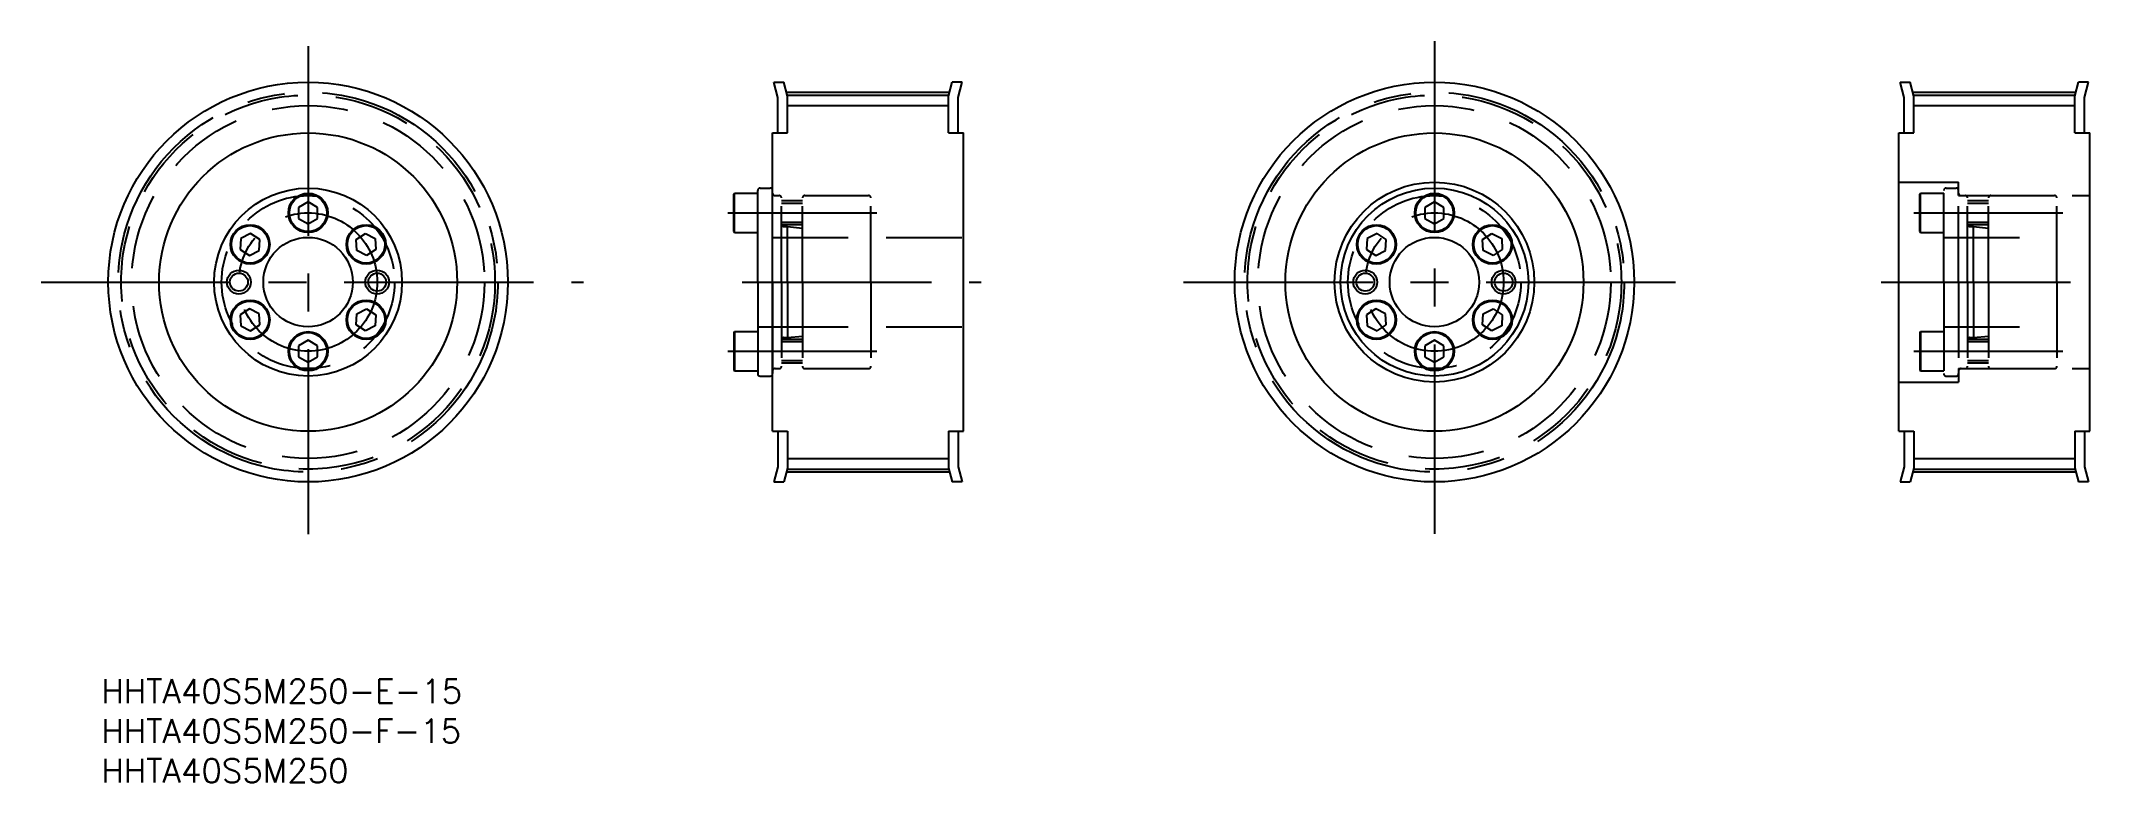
# Model space of a CAD drawing. Extents: x 5 to 352, y 18 to 142.
import ezdxf

# ---------------------------------------------------------------- set-up
doc = ezdxf.new("R2010")
doc.units = 0
doc.header["$PDMODE"] = 1
doc.linetypes.add('CENTER', pattern=[50.8, 31.75, -6.35, 6.35, -6.35])
doc.linetypes.add('DASHED', pattern=[19.05, 12.7, -6.35])
doc.layers.get('0').update_dxf_attribs({"linetype": 'CONTINUOUS'})
doc.layers.add('CENTER', color=1, linetype='CENTER')
doc.styles.add('MISUMI', font='txt.shx')

# ---------------------------------------------------------------- blocks, each defined once
blk = doc.blocks.new('*U5')
at = {"color": 7, "linetype": 'CONTINUOUS', "style": 'MISUMI'}
for s, p in [('HHTA40S5M250-E-15', (15.05, 31.56)), ('HHTA40S5M250-F-15', (15.05, 24.9)), ('HHTA40S5M250', (15.05, 18.23))]:
    blk.add_text(s, height=4, dxfattribs=at).set_placement(p)

msp = doc.modelspace()

# ---------------------------------------------------------------- linework, layer by layer
at = {"color": 7, "linetype": 'CONTINUOUS'}
for p, q in [((127.86, 135.64), (129.51, 135.64)), ((128.54, 133.1), (127.86, 135.64)), ((130.14, 133.31), (129.51, 135.64)), ((157.14, 133.31), (157.76, 135.64)), ((159.42, 135.64), (157.76, 135.64)), ((158.74, 133.1), (159.42, 135.64)), ((316.77, 135.64), (318.43, 135.64)), ((317.45, 133.1), (316.77, 135.64)), ((319.05, 133.31), (318.43, 135.64)), ((346.05, 133.31), (346.68, 135.64)), ((348.34, 135.64), (346.68, 135.64)), ((347.65, 133.1), (348.34, 135.64)), ((128.54, 127.14), (128.54, 133.1)), ((130.14, 133.49), (157.14, 133.49)), ((130.14, 127.14), (130.14, 133.31)), ((157.14, 127.14), (157.14, 133.31)), ((158.74, 127.14), (158.74, 133.1)), ((317.45, 127.14), (317.45, 133.1)), ((319.05, 133.49), (346.05, 133.49)), ((319.05, 127.14), (319.05, 133.31)), ((346.05, 127.14), (346.05, 133.31)), ((347.65, 127.14), (347.65, 133.1)), ((127.64, 77.14), (127.64, 127.14)), ((127.64, 127.14), (130.14, 127.14)), ((157.14, 127.14), (159.64, 127.14)), ((159.64, 77.14), (159.64, 127.14)), ((316.55, 77.14), (316.55, 127.14)), ((316.55, 127.14), (319.05, 127.14)), ((346.05, 127.14), (348.55, 127.14)), ((348.55, 77.14), (348.55, 127.14)), ((125.54, 117.89), (127.24, 117.89)), ((49.73, 115.59), (48.13, 114.67)), ((48.13, 114.67), (48.13, 112.82)), ((51.33, 114.67), (49.73, 115.59)), ((50.53, 115.13), (50.53, 115.13)), ((50.93, 114.9), (50.93, 114.9)), ((51.33, 112.82), (51.33, 114.67)), ((121.14, 116.88), (121.23, 117.04)), ((121.14, 110.61), (121.14, 116.88)), ((121.23, 110.44), (121.23, 117.04)), ((121.23, 117.04), (125.14, 117.04)), ((125.14, 102.14), (125.14, 117.49)), ((125.14, 110.44), (125.14, 117.04)), ((125.14, 111.74), (125.14, 115.74)), ((127.64, 102.14), (127.64, 117.49)), ((238.64, 115.59), (237.04, 114.67)), ((237.04, 114.67), (237.04, 112.82)), ((240.24, 114.67), (238.64, 115.59)), ((239.44, 115.13), (239.44, 115.13)), ((239.84, 114.9), (239.84, 114.9)), ((240.24, 112.82), (240.24, 114.67)), ((48.13, 112.82), (49.73, 111.9)), ((49.73, 111.9), (51.33, 112.82)), ((237.04, 112.82), (238.64, 111.9)), ((238.64, 111.9), (240.24, 112.82)), ((38.45, 109.47), (38.35, 107.62)), ((38.35, 107.62), (39.9, 106.62)), ((40.1, 110.31), (38.45, 109.47)), ((39.9, 106.62), (41.55, 107.46)), ((41.65, 109.3), (40.1, 110.31)), ((41.55, 107.46), (41.65, 109.3)), ((57.81, 109.3), (59.36, 110.31)), ((57.91, 107.46), (57.81, 109.3)), ((59.55, 106.62), (57.91, 107.46)), ((59.36, 110.31), (61.01, 109.47)), ((61.1, 107.62), (59.55, 106.62)), ((61.01, 109.47), (61.1, 107.62)), ((121.14, 110.61), (121.23, 110.44)), ((121.23, 110.44), (125.14, 110.44)), ((227.37, 109.47), (227.27, 107.62)), ((227.27, 107.62), (228.82, 106.62)), ((229.01, 110.31), (227.37, 109.47)), ((228.82, 106.62), (230.46, 107.46)), ((230.56, 109.3), (229.01, 110.31)), ((230.46, 107.46), (230.56, 109.3)), ((246.73, 109.3), (248.28, 110.31)), ((246.82, 107.46), (246.73, 109.3)), ((248.47, 106.62), (246.82, 107.46)), ((248.28, 110.31), (249.92, 109.47)), ((250.02, 107.62), (248.47, 106.62)), ((249.92, 109.47), (250.02, 107.62)), ((125.14, 102.14), (125.14, 86.79)), ((127.64, 102.14), (127.64, 86.79)), ((39.9, 97.67), (38.35, 96.67)), ((41.55, 96.83), (39.9, 97.67)), ((57.91, 96.83), (59.55, 97.67)), ((59.55, 97.67), (61.1, 96.67)), ((228.82, 97.67), (227.27, 96.67)), ((230.46, 96.83), (228.82, 97.67)), ((246.82, 96.83), (248.47, 97.67)), ((248.47, 97.67), (250.02, 96.67)), ((38.35, 96.67), (38.45, 94.82)), ((38.45, 94.82), (40.1, 93.98)), ((40.1, 93.98), (41.65, 94.99)), ((41.65, 94.99), (41.55, 96.83)), ((57.81, 94.99), (57.91, 96.83)), ((59.36, 93.98), (57.81, 94.99)), ((61.01, 94.82), (59.36, 93.98)), ((61.1, 96.67), (61.01, 94.82)), ((121.14, 93.68), (121.23, 93.84)), ((121.14, 93.68), (121.14, 87.41)), ((121.23, 93.84), (125.14, 93.84)), ((121.23, 93.84), (121.23, 87.24)), ((125.14, 93.84), (125.14, 87.24)), ((227.27, 96.67), (227.37, 94.82)), ((227.37, 94.82), (229.01, 93.98)), ((229.01, 93.98), (230.56, 94.99)), ((230.56, 94.99), (230.46, 96.83)), ((246.73, 94.99), (246.82, 96.83)), ((248.28, 93.98), (246.73, 94.99)), ((249.92, 94.82), (248.28, 93.98)), ((250.02, 96.67), (249.92, 94.82)), ((49.73, 92.39), (48.13, 91.47)), ((48.13, 91.47), (48.13, 89.62)), ((51.33, 91.47), (49.73, 92.39)), ((51.33, 89.62), (51.33, 91.47)), ((125.14, 92.54), (125.14, 88.54)), ((238.64, 92.39), (237.04, 91.47)), ((237.04, 91.47), (237.04, 89.62)), ((240.24, 91.47), (238.64, 92.39)), ((240.24, 89.62), (240.24, 91.47)), ((48.13, 89.62), (49.73, 88.7)), ((49.73, 88.7), (51.33, 89.62)), ((121.14, 87.41), (121.23, 87.24)), ((121.23, 87.24), (125.14, 87.24)), ((237.04, 89.62), (238.64, 88.7)), ((238.64, 88.7), (240.24, 89.62)), ((125.54, 86.39), (127.24, 86.39)), ((127.64, 77.14), (130.14, 77.14)), ((128.54, 77.14), (128.54, 71.19)), ((130.14, 77.14), (130.14, 70.97)), ((157.14, 77.14), (157.14, 70.97)), ((157.14, 77.14), (159.64, 77.14)), ((158.74, 77.14), (158.74, 71.19)), ((316.55, 77.14), (319.05, 77.14)), ((317.45, 77.14), (317.45, 71.19)), ((319.05, 77.14), (319.05, 70.97)), ((346.05, 77.14), (346.05, 70.97)), ((346.05, 77.14), (348.55, 77.14)), ((347.65, 77.14), (347.65, 71.19)), ((128.54, 71.19), (127.86, 68.64)), ((130.14, 70.97), (129.51, 68.64)), ((130.14, 70.79), (157.14, 70.79)), ((157.14, 70.97), (157.76, 68.64)), ((158.74, 71.19), (159.42, 68.64)), ((317.45, 71.19), (316.77, 68.64)), ((319.05, 70.97), (318.43, 68.64)), ((319.05, 70.79), (346.05, 70.79)), ((346.05, 70.97), (346.68, 68.64)), ((347.65, 71.19), (348.34, 68.64)), ((127.86, 68.64), (129.51, 68.64)), ((159.42, 68.64), (157.76, 68.64)), ((316.77, 68.64), (318.43, 68.64)), ((348.34, 68.64), (346.68, 68.64))]:
    msp.add_line(p, q, dxfattribs=at)
at = {"color": 3, "linetype": 'CONTINUOUS'}
for p, q in [((130.14, 131.72), (157.14, 131.72)), ((319.05, 131.72), (346.05, 131.72)), ((130.14, 72.56), (157.14, 72.56)), ((319.05, 72.56), (346.05, 72.56))]:
    msp.add_line(p, q, dxfattribs=at)
at = {"color": 3, "linetype": 'DASHED'}
for p, q in [((316.55, 118.89), (326.55, 118.89)), ((324.45, 117.89), (326.15, 117.89)), ((326.55, 116.64), (326.55, 118.89)), ((128.05, 116.64), (128.74, 116.64)), ((129.14, 102.14), (129.14, 116.24)), ((132.64, 115.74), (129.14, 115.74)), ((132.64, 115.34), (129.14, 115.34)), ((132.64, 102.14), (132.64, 116.24)), ((133.04, 116.64), (143.74, 116.64)), ((144.14, 102.14), (144.14, 116.24)), ((320.05, 116.88), (320.15, 117.04)), ((320.05, 110.61), (320.05, 116.88)), ((320.15, 110.44), (320.15, 117.04)), ((320.15, 117.04), (324.05, 117.04)), ((324.05, 102.14), (324.05, 117.49)), ((324.05, 110.44), (324.05, 117.04)), ((324.05, 111.74), (324.05, 115.74)), ((326.55, 102.14), (326.55, 117.49)), ((326.55, 116.64), (348.55, 116.64)), ((326.96, 116.64), (327.65, 116.64)), ((328.05, 102.14), (328.05, 116.24)), ((331.55, 115.74), (328.05, 115.74)), ((331.55, 115.34), (328.05, 115.34)), ((331.55, 102.14), (331.55, 116.24)), ((331.95, 116.64), (342.65, 116.64)), ((343.05, 102.14), (343.05, 116.24)), ((132.64, 112.14), (129.14, 112.14)), ((132.64, 111.74), (129.15, 111.74)), ((129.55, 111.44), (130.14, 111.44)), ((130.14, 111.44), (132.64, 111.19)), ((130.14, 102.14), (130.14, 111.44)), ((331.55, 112.14), (328.05, 112.14)), ((331.55, 111.74), (328.07, 111.74)), ((328.46, 111.44), (329.05, 111.44)), ((329.05, 111.44), (331.55, 111.19)), ((329.05, 102.14), (329.05, 111.44)), ((127.64, 109.64), (144.14, 109.64)), ((127.64, 109.64), (159.64, 109.64)), ((320.05, 110.61), (320.15, 110.44)), ((320.15, 110.44), (324.05, 110.44)), ((324.05, 109.64), (343.05, 109.64)), ((129.14, 102.14), (129.14, 88.04)), ((130.14, 102.14), (130.14, 92.84)), ((132.64, 102.14), (132.64, 88.04)), ((144.14, 102.14), (144.14, 88.04)), ((324.05, 102.14), (324.05, 86.79)), ((326.55, 102.14), (326.55, 86.79)), ((328.05, 102.14), (328.05, 88.04)), ((329.05, 102.14), (329.05, 92.84)), ((331.55, 102.14), (331.55, 88.04)), ((343.05, 102.14), (343.05, 88.04)), ((125.14, 94.64), (144.14, 94.64)), ((127.64, 94.64), (159.64, 94.64)), ((320.05, 93.68), (320.15, 93.84)), ((320.05, 93.68), (320.05, 87.41)), ((320.15, 93.84), (324.05, 93.84)), ((320.15, 93.84), (320.15, 87.24)), ((324.05, 94.64), (343.05, 94.64)), ((324.05, 93.84), (324.05, 87.24)), ((132.64, 92.14), (129.14, 92.14)), ((132.64, 92.54), (129.15, 92.54)), ((129.55, 92.84), (130.14, 92.84)), ((130.14, 92.84), (132.64, 93.09)), ((324.05, 92.54), (324.05, 88.54)), ((331.55, 92.14), (328.05, 92.14)), ((331.55, 92.54), (328.07, 92.54)), ((328.46, 92.84), (329.05, 92.84)), ((329.05, 92.84), (331.55, 93.09)), ((128.05, 87.64), (128.74, 87.64)), ((132.64, 88.94), (129.14, 88.94)), ((132.64, 88.54), (129.14, 88.54)), ((133.04, 87.64), (143.74, 87.64)), ((320.05, 87.41), (320.15, 87.24)), ((320.15, 87.24), (324.05, 87.24)), ((326.55, 87.64), (326.55, 85.39)), ((326.55, 87.64), (348.55, 87.64)), ((326.96, 87.64), (327.65, 87.64)), ((331.55, 88.94), (328.05, 88.94)), ((331.55, 88.54), (328.05, 88.54)), ((331.95, 87.64), (342.65, 87.64)), ((316.55, 85.39), (326.55, 85.39)), ((324.45, 86.39), (326.15, 86.39))]:
    msp.add_line(p, q, dxfattribs=at)
at = {"color": 7, "linetype": 'CONTINUOUS'}
for centre, radius in [((49.73, 102.14), 33.5), ((238.64, 102.14), 33.5), ((49.73, 102.14), 25), ((238.64, 102.14), 25), ((49.73, 102.14), 15.75), ((238.64, 102.14), 16.75), ((238.64, 102.14), 15.75), ((49.73, 113.74), 3.3), ((49.73, 113.74), 3.14), ((238.64, 113.74), 3.3), ((238.64, 113.74), 3.14), ((40, 108.46), 3.3), ((40, 108.46), 3.14), ((59.46, 108.46), 3.3), ((59.46, 108.46), 3.14), ((228.92, 108.46), 3.3), ((228.92, 108.46), 3.14), ((248.37, 108.46), 3.3), ((248.37, 108.46), 3.14), ((49.73, 102.14), 7.5), ((238.64, 102.14), 7.5), ((227.04, 102.14), 2), ((250.24, 102.14), 2), ((38.13, 102.14), 1.5), ((61.33, 102.14), 1.5), ((227.04, 102.14), 1.5), ((250.24, 102.14), 1.5), ((40, 95.83), 3.3), ((40, 95.83), 3.14), ((59.46, 95.83), 3.3), ((59.46, 95.83), 3.14), ((228.92, 95.83), 3.3), ((228.92, 95.83), 3.14), ((248.37, 95.83), 3.3), ((248.37, 95.83), 3.14), ((49.73, 90.54), 3.3), ((49.73, 90.54), 3.14), ((238.64, 90.54), 3.3), ((238.64, 90.54), 3.14)]:
    msp.add_circle(centre, radius, dxfattribs=at)
at = {"color": 3, "linetype": 'DASHED'}
for centre, radius in [((49.73, 102.14), 31.35), ((49.73, 102.14), 29.58), ((238.64, 102.14), 31.35), ((238.64, 102.14), 29.58), ((49.73, 102.14), 14.5), ((238.64, 102.14), 14.5)]:
    msp.add_circle(centre, radius, dxfattribs=at)
at = {"color": 3}
for centre in [(38.13, 102.14), (61.33, 102.14)]:
    msp.add_circle(centre, 2, dxfattribs=at)
at = {"color": 7, "linetype": 'CONTINUOUS'}
for centre, start, end in [((125.54, 117.49), 90, 180), ((127.24, 117.49), 0, 90), ((125.54, 86.79), 180, 270), ((127.24, 86.79), 270, 0)]:
    msp.add_arc(centre, 0.4, start, end, dxfattribs=at)
at = {"color": 3, "linetype": 'DASHED'}
for centre, radius, start, end in [((324.45, 117.49), 0.4, 90, 180), ((326.15, 117.49), 0.4, 0, 90), ((128.05, 117.05), 0.41, 180, 270), ((128.74, 116.24), 0.4, 0, 90), ((133.04, 116.24), 0.4, 90, 180), ((143.74, 116.24), 0.4, 0, 90), ((326.96, 117.05), 0.41, 180, 270), ((327.65, 116.24), 0.4, 0, 90), ((331.95, 116.24), 0.4, 90, 180), ((342.65, 116.24), 0.4, 0, 90), ((129.55, 111.85), 0.41, 180, 270), ((328.46, 111.85), 0.41, 180, 270), ((129.55, 92.43), 0.41, 90, 180), ((328.46, 92.43), 0.41, 90, 180), ((128.05, 87.23), 0.41, 90, 180), ((128.74, 88.04), 0.4, 270, 0), ((133.04, 88.04), 0.4, 180, 270), ((143.74, 88.04), 0.4, 270, 0), ((324.45, 86.79), 0.4, 180, 270), ((326.15, 86.79), 0.4, 270, 0), ((326.96, 87.23), 0.41, 90, 180), ((327.65, 88.04), 0.4, 270, 0), ((331.95, 88.04), 0.4, 180, 270), ((342.65, 88.04), 0.4, 270, 0)]:
    msp.add_arc(centre, radius, start, end, dxfattribs=at)
at = {"color": 7, "linetype": 'CONTINUOUS'}
for p in [(199.34, 126.85), (197.34, 124.35), (200.64, 121.65), (201.14, 121.65), (200.64, 113.05), (201.14, 113.05), (197.34, 110.35), (199.34, 107.85), (197.34, 106.6)]:
    msp.add_point(p, dxfattribs=at)
at = {"layer": 'CENTER', "color": 1, "linetype": 'CENTER'}
for p, q in [((238.64, 142.5), (238.64, 59.58)), ((49.73, 141.67), (49.73, 59.86)), ((129.96, 133.97), (157.32, 133.97)), ((318.88, 133.97), (346.23, 133.97)), ((120.14, 113.74), (145.14, 113.74)), ((319.05, 113.74), (344.05, 113.74)), ((4.99, 102.14), (95.94, 102.14)), ((122.53, 102.14), (162.64, 102.14)), ((196.54, 102.14), (282.25, 102.14)), ((313.55, 102.14), (351.55, 102.14)), ((120.14, 90.54), (145.14, 90.54)), ((319.05, 90.54), (344.05, 90.54)), ((129.96, 70.31), (157.32, 70.31)), ((318.88, 70.31), (346.23, 70.31))]:
    msp.add_line(p, q, dxfattribs=at)
for centre, radius in [((49.73, 102.14), 31.83), ((238.64, 102.14), 31.83), ((49.73, 102.14), 11.6), ((238.64, 102.14), 11.6)]:
    msp.add_circle(centre, radius, dxfattribs=at)

# ---------------------------------------------------------------- block references
at = {"color": 7, "linetype": 'CONTINUOUS'}
msp.add_blockref('*U5', (0, 0), dxfattribs=at)

doc.saveas('drawing.dxf')
